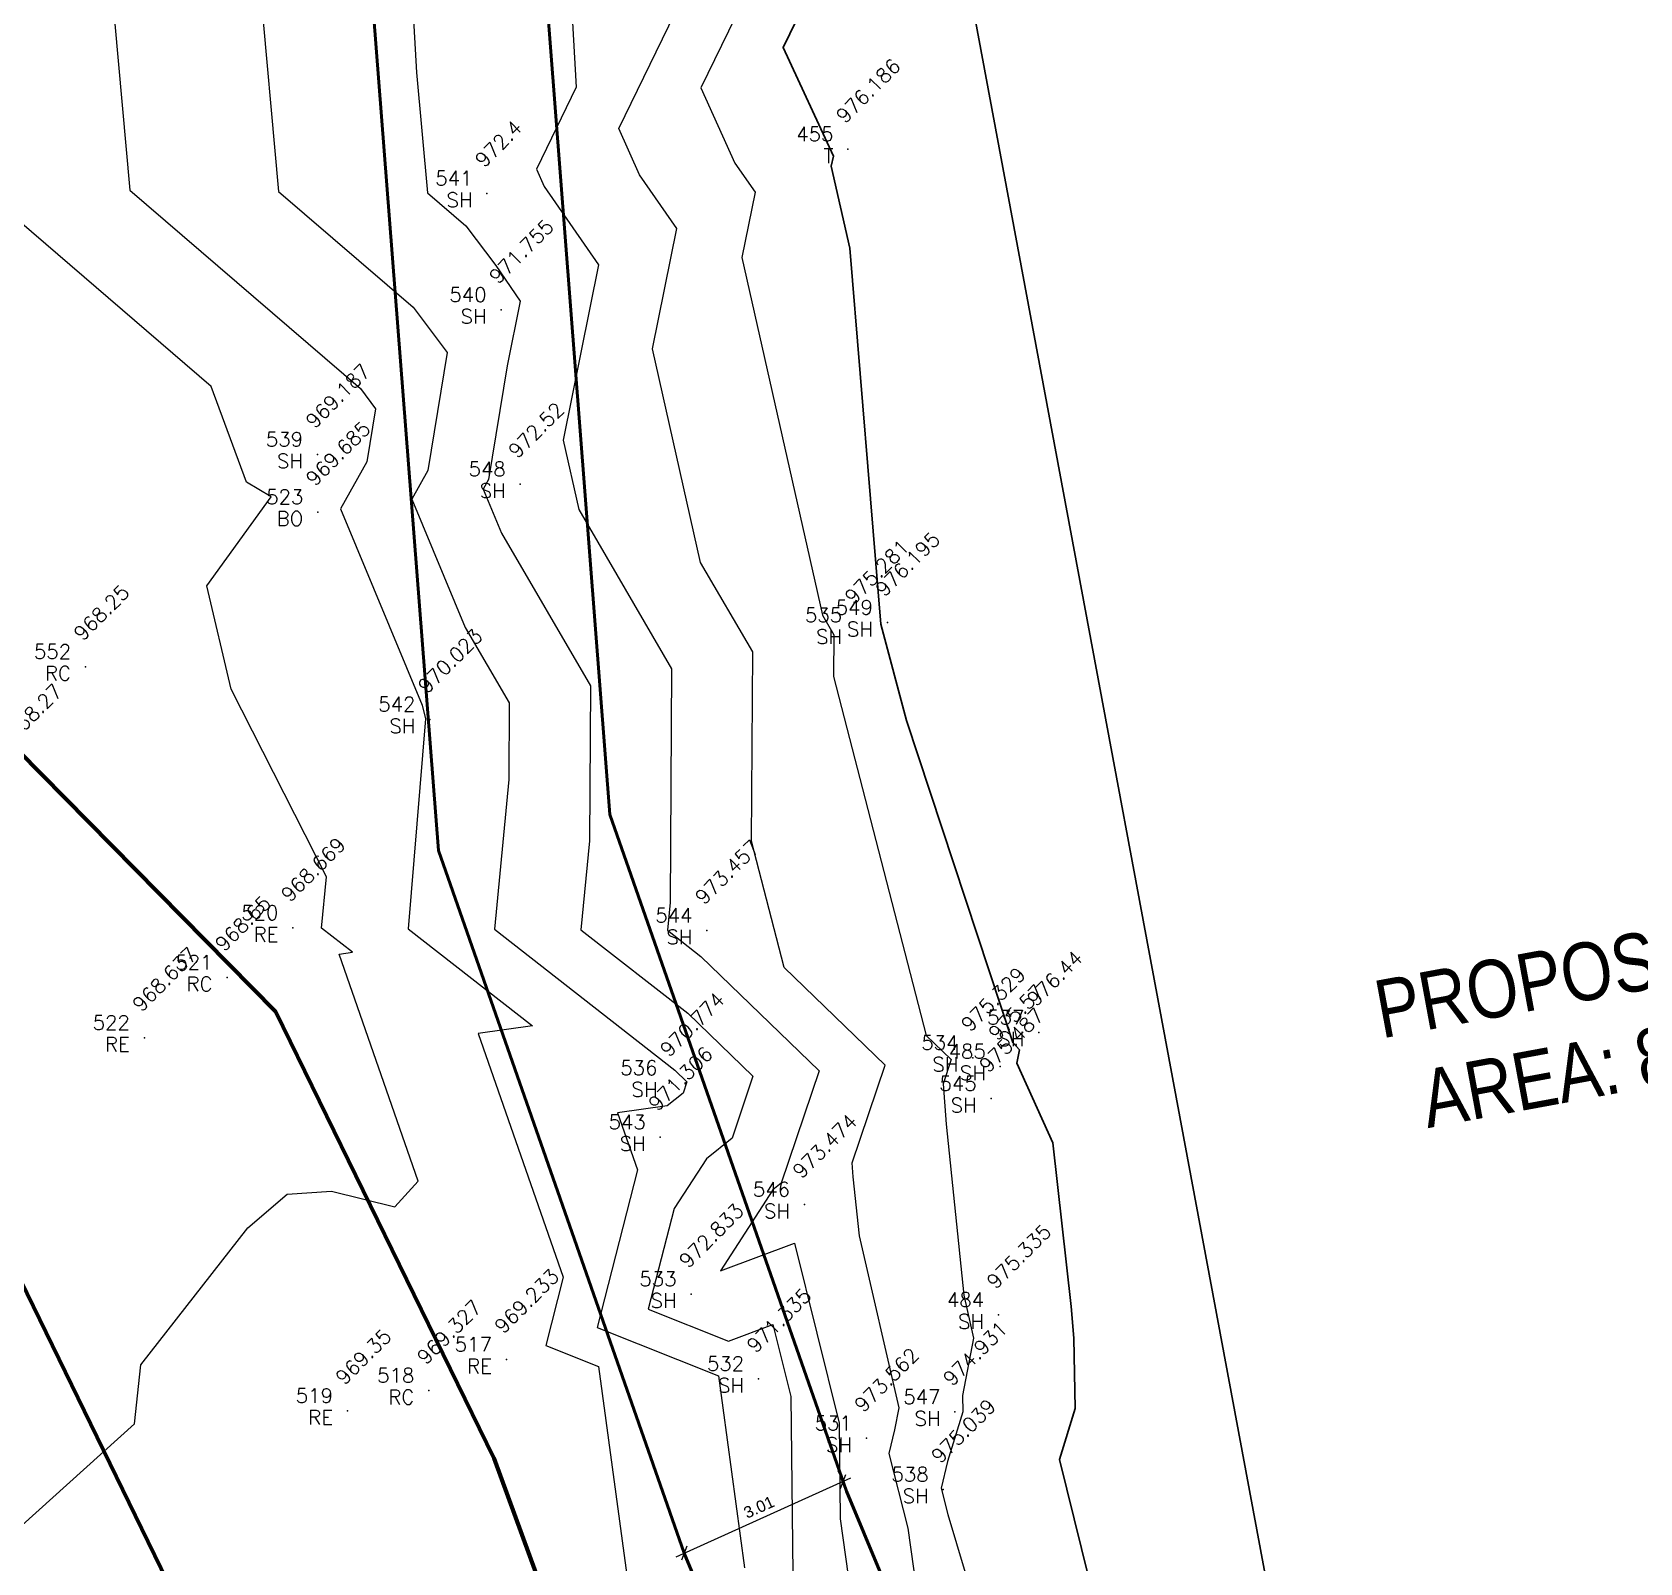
# Model space of a CAD drawing. Header units: metres. Extents: x 319894 to 3389272, y 120 to 6136017.
# Drawn here: x 320755.91 to 320783.67, y 3067835.99 to 3067862.42 of the extents above; entities that cross this region are included whole.
import ezdxf
from ezdxf.enums import TextEntityAlignment as Align

# ---------------------------------------------------------------- set-up
doc = ezdxf.new("R2010")
doc.units = ezdxf.units.M
doc.header["$MEASUREMENT"] = 0
doc.layers.get('Defpoints').update_dxf_attribs({"color": 254})
doc.layers.add('a_MUEBLE', color=255, linetype='Continuous', lineweight=5)
doc.layers.add('wall', color=4, linetype='Continuous', lineweight=30)
for name, color, linetype in [('BO', 7, 'Continuous'), ('Contour', 254, 'Continuous'), ('Index_Contour', 8, 'Continuous'), ('Points', 7, 'Continuous'), ('Points-ELV', 6, 'Continuous'), ('Points-NUM', 4, 'Continuous'), ('Points-TXT', 3, 'Continuous'), ('RC', 7, 'Continuous'), ('RE', 7, 'Continuous'), ('S-DIM', 7, 'Continuous'), ('SH', 7, 'Continuous'), ('T', 7, 'Continuous'), ('TEXT', 255, 'Continuous')]:
    doc.layers.add(name, color=color, linetype=linetype)
doc.styles.add('romans', font='romans.shx')
doc.styles.get("Standard").update_dxf_attribs({"font": 'arial.ttf'})
doc.dimstyles.get("Standard").update_dxf_attribs({"dimtxt": 0.2, "dimasz": 0.18, "dimexe": 0.2, "dimexo": 0.2, "dimgap": 0.09, "dimtad": 1, "dimzin": 0, "dimdsep": 46, "dimtxsty": 'Standard', "dimblk": 'OBLIQUE', "dimcen": 0.09, "dimdle": 0.15, "dimclrt": 7, "dimadec": 0, "dimazin": 0, "dimtfac": 1, "dimtofl": 0, "dimtmove": 0, "dimatfit": 3, "dimfxl": 0.3, "dimfxlon": 1, "dimtfillclr": 2, "dimtolj": 1, "dimtzin": 0, "dimarcsym": 0})

# ---------------------------------------------------------------- blocks, each defined once
blk = doc.blocks.new('_Oblique')
at = {"color": 0, "linetype": 'ByBlock', "lineweight": -2}
blk.add_line((-0.5, -0.5), (0.5, 0.5), dxfattribs=at)
blk = doc.blocks.new('*D648')
at = {"layer": 'Defpoints', "color": 0, "transparency": 16777216}
for p in [(320769.912, 3067837.391), (320769.912, 3067837.391), (320767.166, 3067836.153, 987.586)]:
    blk.add_point(p, dxfattribs=at)
at = {"layer": 'S-DIM', "color": 0, "lineweight": -2, "transparency": 16777216}
for p, q in [((320769.912, 3067837.391), (320769.829, 3067837.574)), ((320767.03, 3067836.092), (320770.048, 3067837.453)), ((320767.084, 3067836.336), (320767.084, 3067836.336))]:
    blk.add_line(p, q, dxfattribs=at)
at = {"layer": 'S-DIM', "color": 0, "lineweight": -2, "transparency": 16777216, "xscale": 0.18, "yscale": 0.18, "zscale": 0.18}
for p, rotation in [((320769.912, 3067837.391), 24.26879794498241), ((320767.166, 3067836.153), 204.2687979449824)]:
    blk.add_blockref('_Oblique', p, dxfattribs=dict(at, rotation=rotation))
at = {"layer": 'S-DIM', "color": 7, "transparency": 16777216, "insert": (320768.46, 3067836.948), "char_height": 0.2, "attachment_point": 5, "rotation": 24.2688}
blk.add_mtext('\\A1;3.01', dxfattribs=at)
blk = doc.blocks.new('POINTS')
at = {"layer": 'Points'}
blk.add_line((0, 0), (0, 0), dxfattribs=at)
blk.add_point((0, 0), dxfattribs=at)
at = {"layer": 'Points-ELV', "style": 'romans'}
blk.add_attdef('ELEV', text='', height=1, rotation=45, dxfattribs=at).set_placement((0, 0), align=Align.BOTTOM_LEFT)
at = {"layer": 'Points-NUM', "style": 'romans'}
blk.add_attdef('PTNUM', text='', height=1, dxfattribs=at).set_placement((0, 0), align=Align.BOTTOM_RIGHT)
at = {"layer": 'Points-TXT', "style": 'romans'}
blk.add_attdef('DESC', text='', height=1, dxfattribs=at).set_placement((0, 0), align=Align.BOTTOM_RIGHT)

msp = doc.modelspace()

# ---------------------------------------------------------------- linework, layer by layer
at = {"color": 7}
for p, q in [((320760.111, 3067845.51, 1969.362), (320755.672, 3067850.008, 1969.362)), ((320760.111, 3067845.51, 1969.362), (320755.672, 3067850.008, 1969.362)), ((320763.882, 3067837.794, 1969.362), (320760.111, 3067845.51, 1969.362)), ((320763.882, 3067837.794, 1969.362), (320760.111, 3067845.51, 1969.362)), ((320758.353, 3067835.442, 1969.362), (320755.151, 3067841.994, 1969.362)), ((320758.353, 3067835.442, 1969.362), (320755.151, 3067841.994, 1969.362)), ((320767.287, 3067828.463, 1969.362), (320763.882, 3067837.794, 1969.362))]:
    msp.add_line(p, q, dxfattribs=at)
at = {"color": 3, "lineweight": 50, "elevation": 987.586}
for points in [[(320837.849, 3067892.947), (320832.529, 3067891.702), (320832.107, 3067886.102), (320823.962, 3067873.868), (320818.085, 3067874.404), (320805.657, 3067881.713), (320787.148, 3067898.206), (320781.299, 3067903.444), (320777.917, 3067902.345), (320765.452, 3067887.9), (320765.742, 3067881.201), (320760.327, 3067874.569), (320762.69, 3067869.453), (320761.66, 3067864.603), (320762.922, 3067848.287), (320767.166, 3067836.153), (320773.116, 3067821.854), (320784.535, 3067816.74), (320788.414, 3067815.483), (320791.297, 3067813.735), (320805.956, 3067813.505), (320829.07, 3067812.426), (320835.701, 3067815.002), (320840.969, 3067815.97)], [(320837.25, 3067889.726), (320835.355, 3067889.282), (320835.039, 3067885.094), (320825.469, 3067870.719), (320817.143, 3067871.477), (320803.882, 3067879.277), (320785.149, 3067895.968), (320780.584, 3067900.057), (320779.641, 3067899.75), (320768.501, 3067886.841), (320768.788, 3067880.189), (320763.837, 3067874.124), (320765.831, 3067869.806), (320764.684, 3067864.403), (320765.883, 3067848.908), (320769.969, 3067837.226), (320775.428, 3067824.106), (320785.613, 3067819.544), (320789.671, 3067818.229), (320792.157, 3067816.722), (320806.05, 3067816.504), (320828.576, 3067815.452), (320834.88, 3067817.901), (320839.51, 3067818.752)]]:
    msp.add_lwpolyline(points, dxfattribs=at)
at = {"color": 1, "lineweight": 30, "elevation": 987.586}
msp.add_lwpolyline([(320837.849, 3067892.947), (320832.529, 3067891.702), (320832.107, 3067886.102), (320823.962, 3067873.868), (320818.085, 3067874.404), (320805.657, 3067881.713), (320787.148, 3067898.206), (320781.299, 3067903.444), (320777.917, 3067902.345), (320765.452, 3067887.9), (320765.742, 3067881.201), (320760.327, 3067874.569), (320762.69, 3067869.453), (320761.66, 3067864.603), (320762.922, 3067848.287), (320767.166, 3067836.153), (320773.116, 3067821.854), (320784.535, 3067816.74), (320788.414, 3067815.483), (320791.297, 3067813.735), (320805.956, 3067813.505), (320829.07, 3067812.426), (320835.701, 3067815.002), (320840.969, 3067815.97)], dxfattribs=at)
at = {"color": 1, "elevation": 987.586}
msp.add_lwpolyline([(320777.917, 3067902.345), (320765.452, 3067887.9), (320765.742, 3067881.201), (320760.327, 3067874.569), (320762.69, 3067869.453), (320761.66, 3067864.603), (320762.922, 3067848.287), (320767.166, 3067836.153), (320773.116, 3067821.854), (320781.932, 3067817.905), (320791.95, 3067819.881), (320794.953, 3067820.178), (320802.116, 3067822.366), (320808.503, 3067825.368), (320811.983, 3067828.431), (320818.784, 3067836.424), (320822.771, 3067843.302), (320824.889, 3067850.949), (320827.341, 3067862.58), (320827.988, 3067866.319), (320820.168, 3067865.216), (320817.346, 3067874.838), (320805.657, 3067881.713), (320787.148, 3067898.206)], dxfattribs=at)
at = {"color": 2, "lineweight": 158}
for points in [[(320837.243, 3067879.764), (320834.933, 3067871.266), (320834.575, 3067869.196), (320832.519, 3067858.13), (320831.691, 3067854.125), (320830.721, 3067849.528), (320828.348, 3067840.959), (320823.734, 3067832.999), (320816.272, 3067824.213), (320811.827, 3067820.3), (320804.279, 3067816.753), (320796.136, 3067814.266), (320787.275, 3067813.39), (320779.784, 3067813.573), (320775.028, 3067814.607), (320767.738, 3067818.878), (320762.038, 3067825.343), (320758.353, 3067835.442), (320755.151, 3067841.994)], [(320755.672, 3067850.008), (320760.111, 3067845.51), (320763.882, 3067837.794), (320767.287, 3067828.463), (320773.116, 3067821.854), (320781.932, 3067817.905), (320791.95, 3067819.881)]]:
    msp.add_lwpolyline(points, dxfattribs=at)
at = {"color": 5, "lineweight": 30}
msp.add_lwpolyline([(320785.537, 3067826.546), (320783.132, 3067826.884), (320780.383, 3067827.766), (320779.539, 3067832.276), (320778.632, 3067832.838), (320778.164, 3067833.645), (320777.552, 3067834.461), (320775.113, 3067834.967), (320774.158, 3067835.721), (320773.651, 3067837.772), (320773.923, 3067838.653), (320773.899, 3067839.866), (320773.851, 3067840.413), (320773.534, 3067843.238), (320772.913, 3067844.618), (320772.957, 3067844.848), (320772.843, 3067844.973), (320771.01, 3067850.532), (320770.564, 3067852.196), (320770.027, 3067858.692), (320769.709, 3067860.105), (320769.745, 3067860.282), (320768.88, 3067862.157), (320770.906, 3067866.315)], dxfattribs=at)
msp.add_lwpolyline([(320785.537, 3067826.546), (320783.132, 3067826.884), (320780.383, 3067827.766), (320779.539, 3067832.276), (320778.632, 3067832.838), (320778.164, 3067833.645), (320777.552, 3067834.461), (320775.113, 3067834.967), (320774.158, 3067835.721), (320773.651, 3067837.772), (320773.923, 3067838.653), (320773.899, 3067839.866), (320773.851, 3067840.413), (320773.534, 3067843.238), (320772.913, 3067844.618), (320772.957, 3067844.848), (320772.843, 3067844.973), (320771.01, 3067850.532), (320770.564, 3067852.196), (320770.027, 3067858.692), (320769.709, 3067860.105), (320769.745, 3067860.282), (320768.88, 3067862.157), (320770.906, 3067866.315)], dxfattribs=at)
at = {"layer": 'a_MUEBLE', "lineweight": 40, "elevation": 968}
msp.add_lwpolyline([(320755.672, 3067850.008), (320760.111, 3067845.51), (320763.882, 3067837.794), (320767.287, 3067828.463), (320773.116, 3067821.854), (320781.932, 3067817.905), (320791.95, 3067819.881)], dxfattribs=at)
at = {"layer": 'Contour'}
for points in [[(320762.068, 3067870.096), (320762.546, 3067861.726), (320762.734, 3067859.646), (320763.398, 3067859.076), (320763.913, 3067858.389), (320764.337, 3067857.778), (320764.111, 3067856.661), (320763.79, 3067854.695), (320763.695, 3067854.527), (320764.011, 3067853.769), (320765.547, 3067851.132), (320765.531, 3067848.453), (320765.385, 3067846.92), (320767.233, 3067845.477), (320768.356, 3067844.391), (320767.997, 3067843.32), (320767.552, 3067842.966), (320766.996, 3067842.107), (320766.548, 3067840.367), (320767.935, 3067839.814), (320768.7, 3067840.1), (320769.009, 3067838.857), (320769.059, 3067834.274)], [(320764.845, 3067869.487), (320765.303, 3067861.468), (320764.615, 3067860.057), (320764.75, 3067859.758), (320765.689, 3067858.404), (320765.077, 3067855.372), (320765.346, 3067854.176), (320766.949, 3067851.425), (320766.924, 3067847.391), (320766.879, 3067846.91), (320767.458, 3067846.458), (320769.497, 3067844.486), (320768.844, 3067842.543), (320768.701, 3067842.429), (320767.797, 3067841.031), (320769.071, 3067841.507), (320769.845, 3067838.397), (320769.863, 3067836.748), (320770.457, 3067832.523)], [(320759.505, 3067866.949), (320760.163, 3067859.67), (320762.487, 3067857.672), (320763.073, 3067856.891), (320762.74, 3067854.849), (320762.462, 3067854.357), (320763.387, 3067852.142), (320764.146, 3067850.839), (320764.138, 3067849.515), (320763.892, 3067846.929), (320767.008, 3067844.496), (320767.215, 3067844.295), (320767.149, 3067844.098), (320766.871, 3067843.877), (320766.018, 3067843.758), (320766.362, 3067842.772), (320765.663, 3067840.052), (320767.759, 3067839.217), (320768.211, 3067835.902)], [(320785.537, 3067826.546), (320783.132, 3067826.884), (320780.383, 3067827.766), (320779.539, 3067832.276), (320778.632, 3067832.838), (320778.164, 3067833.645), (320777.552, 3067834.461), (320775.113, 3067834.967), (320774.158, 3067835.721), (320773.651, 3067837.772), (320773.923, 3067838.653), (320773.899, 3067839.866), (320773.851, 3067840.413), (320773.534, 3067843.238), (320772.913, 3067844.618), (320772.957, 3067844.848), (320772.843, 3067844.973), (320771.01, 3067850.532), (320770.564, 3067852.196), (320770.027, 3067858.692), (320769.709, 3067860.105), (320769.745, 3067860.282), (320768.88, 3067862.157), (320770.906, 3067866.315)], [(320771.492, 3067833.35), (320771.037, 3067836.587), (320770.707, 3067837.876), (320770.804, 3067838.283), (320770.878, 3067838.664), (320770.194, 3067841.635), (320770.088, 3067842.652), (320770.071, 3067842.893), (320770.639, 3067844.582), (320768.894, 3067846.269), (320768.331, 3067848.45), (320768.351, 3067851.718), (320767.451, 3067853.263), (320766.621, 3067856.95), (320767.041, 3067859.03), (320766.397, 3067859.959), (320766.037, 3067860.757), (320767.871, 3067864.521)], [(320762.185, 3067817.684), (320762.893, 3067817.169), (320763.06, 3067817.18), (320756.037, 3067824.906), (320751.734, 3067833.036), (320757.676, 3067838.387), (320757.782, 3067839.405), (320759.63, 3067841.774), (320760.312, 3067842.354), (320761.074, 3067842.408), (320762.169, 3067842.134), (320762.574, 3067842.576), (320761.207, 3067846.497), (320761.44, 3067846.53), (320760.905, 3067846.948), (320760.989, 3067847.831), (320759.345, 3067851.077), (320758.926, 3067852.858), (320760.036, 3067854.396), (320759.609, 3067854.647), (320758.998, 3067856.299), (320755.022, 3067859.718)]]:
    msp.add_lwpolyline(points, dxfattribs=at)
at = {"layer": 'Index_Contour'}
for points in [[(320750.629, 3067870.118), (320756.664, 3067869.971), (320757.593, 3067859.694), (320761.576, 3067856.269), (320761.839, 3067855.918), (320761.689, 3067855.003), (320761.229, 3067854.187), (320762.645, 3067850.797), (320762.699, 3067850.565), (320762.398, 3067846.938), (320764.55, 3067845.258), (320763.612, 3067845.128), (320765.08, 3067840.918), (320764.777, 3067839.738), (320765.687, 3067839.375), (320766.461, 3067833.693), (320765.821, 3067833.763), (320764.342, 3067834.62), (320763.881, 3067834.529), (320763.057, 3067834.416), (320759.024, 3067830.784), (320765.656, 3067818.255), (320776.478, 3067806.348), (320776.188, 3067806.516)], [(320770.438, 3067867.574), (320767.458, 3067861.457), (320768.043, 3067860.16), (320768.393, 3067859.656), (320768.165, 3067858.528), (320769.555, 3067852.35), (320769.752, 3067852.011), (320769.748, 3067851.294), (320771.348, 3067845.095), (320771.78, 3067844.677), (320771.639, 3067844.259), (320771.69, 3067843.56), (320771.995, 3067840.611), (320772.167, 3067839.865), (320771.974, 3067838.878), (320771.979, 3067838.596), (320771.714, 3067837.737), (320771.605, 3067837.277), (320771.721, 3067836.823), (320772.504, 3067834.2)]]:
    msp.add_lwpolyline(points, dxfattribs=at)
at = {"layer": 'wall'}
msp.add_lwpolyline([(320782.078, 3067865.71), (320771.972, 3067863.826), (320777.563, 3067833.842), (320816.885, 3067841.175), (320815.144, 3067850.514), (320795.974, 3067846.939)], dxfattribs=at)

# ---------------------------------------------------------------- block references
at = {"layer": 'BO', "linetype": 'Continuous'}
ref = msp.add_blockref('POINTS', (320760.84, 3067854.134, 969.685), dxfattribs=at)
ref.add_attrib('PTNUM', '523', dxfattribs={"layer": 'Points-NUM', "height": 0.25, "style": 'romans'}).set_placement((320760.59, 3067854.196, 969.685), align=Align.BOTTOM_RIGHT)
ref.add_attrib('DESC', 'BO', dxfattribs={"layer": 'Points-TXT', "height": 0.25, "style": 'romans'}).set_placement((320760.59, 3067853.821, 969.685), align=Align.BOTTOM_RIGHT)
ref.add_attrib('ELEV', '969.685', dxfattribs={"layer": 'Points-ELV', "height": 0.25, "rotation": 45, "style": 'romans'}).set_placement((320760.84, 3067854.509, 969.685), align=Align.BOTTOM_LEFT)
at = {"layer": 'RC', "linetype": 'Continuous'}
ref = msp.add_blockref('POINTS', (320756.829, 3067851.462, 968.25), dxfattribs=at)
ref.add_attrib('PTNUM', '552', dxfattribs={"layer": 'Points-NUM', "height": 0.25, "style": 'romans'}).set_placement((320756.579, 3067851.524, 968.25), align=Align.BOTTOM_RIGHT)
ref.add_attrib('DESC', 'RC', dxfattribs={"layer": 'Points-TXT', "height": 0.25, "style": 'romans'}).set_placement((320756.579, 3067851.149, 968.25), align=Align.BOTTOM_RIGHT)
ref.add_attrib('ELEV', '968.25', dxfattribs={"layer": 'Points-ELV', "height": 0.25, "rotation": 45, "style": 'romans'}).set_placement((320756.829, 3067851.837, 968.25), align=Align.BOTTOM_LEFT)
ref = msp.add_blockref('POINTS', (320755.665, 3067849.751, 968.27), dxfattribs=at)
ref.add_attrib('PTNUM', '551', dxfattribs={"layer": 'Points-NUM', "height": 0.25, "style": 'romans'}).set_placement((320755.415, 3067849.813, 968.27), align=Align.BOTTOM_RIGHT)
ref.add_attrib('DESC', 'RC', dxfattribs={"layer": 'Points-TXT', "height": 0.25, "style": 'romans'}).set_placement((320755.415, 3067849.438, 968.27), align=Align.BOTTOM_RIGHT)
ref.add_attrib('ELEV', '968.27', dxfattribs={"layer": 'Points-ELV', "height": 0.25, "rotation": 45, "style": 'romans'}).set_placement((320755.665, 3067850.126, 968.27), align=Align.BOTTOM_LEFT)
ref = msp.add_blockref('POINTS', (320759.272, 3067846.096, 968.65), dxfattribs=at)
ref.add_attrib('PTNUM', '521', dxfattribs={"layer": 'Points-NUM', "height": 0.25, "style": 'romans'}).set_placement((320759.022, 3067846.158, 968.65), align=Align.BOTTOM_RIGHT)
ref.add_attrib('DESC', 'RC', dxfattribs={"layer": 'Points-TXT', "height": 0.25, "style": 'romans'}).set_placement((320759.022, 3067845.783, 968.65), align=Align.BOTTOM_RIGHT)
ref.add_attrib('ELEV', '968.65', dxfattribs={"layer": 'Points-ELV', "height": 0.25, "rotation": 45, "style": 'romans'}).set_placement((320759.272, 3067846.471, 968.65), align=Align.BOTTOM_LEFT)
ref = msp.add_blockref('POINTS', (320762.758, 3067838.962, 969.327), dxfattribs=at)
ref.add_attrib('PTNUM', '518', dxfattribs={"layer": 'Points-NUM', "height": 0.25, "style": 'romans'}).set_placement((320762.508, 3067839.024, 969.327), align=Align.BOTTOM_RIGHT)
ref.add_attrib('DESC', 'RC', dxfattribs={"layer": 'Points-TXT', "height": 0.25, "style": 'romans'}).set_placement((320762.508, 3067838.649, 969.327), align=Align.BOTTOM_RIGHT)
ref.add_attrib('ELEV', '969.327', dxfattribs={"layer": 'Points-ELV', "height": 0.25, "rotation": 45, "style": 'romans'}).set_placement((320762.758, 3067839.337, 969.327), align=Align.BOTTOM_LEFT)
at = {"layer": 'RE', "linetype": 'Continuous'}
ref = msp.add_blockref('POINTS', (320760.41, 3067846.951, 968.669), dxfattribs=at)
ref.add_attrib('PTNUM', '520', dxfattribs={"layer": 'Points-NUM', "height": 0.25, "style": 'romans'}).set_placement((320760.16, 3067847.013, 968.669), align=Align.BOTTOM_RIGHT)
ref.add_attrib('DESC', 'RE', dxfattribs={"layer": 'Points-TXT', "height": 0.25, "style": 'romans'}).set_placement((320760.16, 3067846.638, 968.669), align=Align.BOTTOM_RIGHT)
ref.add_attrib('ELEV', '968.669', dxfattribs={"layer": 'Points-ELV', "height": 0.25, "rotation": 45, "style": 'romans'}).set_placement((320760.41, 3067847.326, 968.669), align=Align.BOTTOM_LEFT)
ref = msp.add_blockref('POINTS', (320757.844, 3067845.054, 968.637), dxfattribs=at)
ref.add_attrib('PTNUM', '522', dxfattribs={"layer": 'Points-NUM', "height": 0.25, "style": 'romans'}).set_placement((320757.594, 3067845.116, 968.637), align=Align.BOTTOM_RIGHT)
ref.add_attrib('DESC', 'RE', dxfattribs={"layer": 'Points-TXT', "height": 0.25, "style": 'romans'}).set_placement((320757.594, 3067844.741, 968.637), align=Align.BOTTOM_RIGHT)
ref.add_attrib('ELEV', '968.637', dxfattribs={"layer": 'Points-ELV', "height": 0.25, "rotation": 45, "style": 'romans'}).set_placement((320757.844, 3067845.429, 968.637), align=Align.BOTTOM_LEFT)
ref = msp.add_blockref('POINTS', (320764.097, 3067839.497, 969.233), dxfattribs=at)
ref.add_attrib('PTNUM', '517', dxfattribs={"layer": 'Points-NUM', "height": 0.25, "style": 'romans'}).set_placement((320763.847, 3067839.559, 969.233), align=Align.BOTTOM_RIGHT)
ref.add_attrib('DESC', 'RE', dxfattribs={"layer": 'Points-TXT', "height": 0.25, "style": 'romans'}).set_placement((320763.847, 3067839.184, 969.233), align=Align.BOTTOM_RIGHT)
ref.add_attrib('ELEV', '969.233', dxfattribs={"layer": 'Points-ELV', "height": 0.25, "rotation": 45, "style": 'romans'}).set_placement((320764.097, 3067839.872, 969.233), align=Align.BOTTOM_LEFT)
ref = msp.add_blockref('POINTS', (320761.352, 3067838.612, 969.35), dxfattribs=at)
ref.add_attrib('PTNUM', '519', dxfattribs={"layer": 'Points-NUM', "height": 0.25, "style": 'romans'}).set_placement((320761.102, 3067838.674, 969.35), align=Align.BOTTOM_RIGHT)
ref.add_attrib('DESC', 'RE', dxfattribs={"layer": 'Points-TXT', "height": 0.25, "style": 'romans'}).set_placement((320761.102, 3067838.299, 969.35), align=Align.BOTTOM_RIGHT)
ref.add_attrib('ELEV', '969.35', dxfattribs={"layer": 'Points-ELV', "height": 0.25, "rotation": 45, "style": 'romans'}).set_placement((320761.352, 3067838.987, 969.35), align=Align.BOTTOM_LEFT)
at = {"layer": 'SH', "linetype": 'Continuous'}
ref = msp.add_blockref('POINTS', (320763.762, 3067859.637, 972.4), dxfattribs=at)
ref.add_attrib('PTNUM', '541', dxfattribs={"layer": 'Points-NUM', "height": 0.25, "style": 'romans'}).set_placement((320763.512, 3067859.699, 972.4), align=Align.BOTTOM_RIGHT)
ref.add_attrib('DESC', 'SH', dxfattribs={"layer": 'Points-TXT', "height": 0.25, "style": 'romans'}).set_placement((320763.512, 3067859.324, 972.4), align=Align.BOTTOM_RIGHT)
ref.add_attrib('ELEV', '972.4', dxfattribs={"layer": 'Points-ELV', "height": 0.25, "rotation": 45, "style": 'romans'}).set_placement((320763.762, 3067860.012, 972.4), align=Align.BOTTOM_LEFT)
ref = msp.add_blockref('POINTS', (320764.005, 3067857.625, 971.755), dxfattribs=at)
ref.add_attrib('PTNUM', '540', dxfattribs={"layer": 'Points-NUM', "height": 0.25, "style": 'romans'}).set_placement((320763.755, 3067857.687, 971.755), align=Align.BOTTOM_RIGHT)
ref.add_attrib('DESC', 'SH', dxfattribs={"layer": 'Points-TXT', "height": 0.25, "style": 'romans'}).set_placement((320763.755, 3067857.312, 971.755), align=Align.BOTTOM_RIGHT)
ref.add_attrib('ELEV', '971.755', dxfattribs={"layer": 'Points-ELV', "height": 0.25, "rotation": 45, "style": 'romans'}).set_placement((320764.005, 3067858, 971.755), align=Align.BOTTOM_LEFT)
ref = msp.add_blockref('POINTS', (320760.835, 3067855.128, 969.187), dxfattribs=at)
ref.add_attrib('PTNUM', '539', dxfattribs={"layer": 'Points-NUM', "height": 0.25, "style": 'romans'}).set_placement((320760.585, 3067855.19, 969.187), align=Align.BOTTOM_RIGHT)
ref.add_attrib('DESC', 'SH', dxfattribs={"layer": 'Points-TXT', "height": 0.25, "style": 'romans'}).set_placement((320760.585, 3067854.815, 969.187), align=Align.BOTTOM_RIGHT)
ref.add_attrib('ELEV', '969.187', dxfattribs={"layer": 'Points-ELV', "height": 0.25, "rotation": 45, "style": 'romans'}).set_placement((320760.835, 3067855.503, 969.187), align=Align.BOTTOM_LEFT)
ref = msp.add_blockref('POINTS', (320764.336, 3067854.615, 972.52), dxfattribs=at)
ref.add_attrib('PTNUM', '548', dxfattribs={"layer": 'Points-NUM', "height": 0.25, "style": 'romans'}).set_placement((320764.086, 3067854.677, 972.52), align=Align.BOTTOM_RIGHT)
ref.add_attrib('DESC', 'SH', dxfattribs={"layer": 'Points-TXT', "height": 0.25, "style": 'romans'}).set_placement((320764.086, 3067854.302, 972.52), align=Align.BOTTOM_RIGHT)
ref.add_attrib('ELEV', '972.52', dxfattribs={"layer": 'Points-ELV', "height": 0.25, "rotation": 45, "style": 'romans'}).set_placement((320764.336, 3067854.99, 972.52), align=Align.BOTTOM_LEFT)
ref = msp.add_blockref('POINTS', (320770.146, 3067852.093, 975.281), dxfattribs=at)
ref.add_attrib('PTNUM', '535', dxfattribs={"layer": 'Points-NUM', "height": 0.25, "style": 'romans'}).set_placement((320769.896, 3067852.155, 975.281), align=Align.BOTTOM_RIGHT)
ref.add_attrib('DESC', 'SH', dxfattribs={"layer": 'Points-TXT', "height": 0.25, "style": 'romans'}).set_placement((320769.896, 3067851.78, 975.281), align=Align.BOTTOM_RIGHT)
ref.add_attrib('ELEV', '975.281', dxfattribs={"layer": 'Points-ELV', "height": 0.25, "rotation": 45, "style": 'romans'}).set_placement((320770.146, 3067852.468, 975.281), align=Align.BOTTOM_LEFT)
ref = msp.add_blockref('POINTS', (320770.677, 3067852.224, 976.195), dxfattribs=at)
ref.add_attrib('PTNUM', '549', dxfattribs={"layer": 'Points-NUM', "height": 0.25, "style": 'romans'}).set_placement((320770.427, 3067852.286, 976.195), align=Align.BOTTOM_RIGHT)
ref.add_attrib('DESC', 'SH', dxfattribs={"layer": 'Points-TXT', "height": 0.25, "style": 'romans'}).set_placement((320770.427, 3067851.911, 976.195), align=Align.BOTTOM_RIGHT)
ref.add_attrib('ELEV', '976.195', dxfattribs={"layer": 'Points-ELV', "height": 0.25, "rotation": 45, "style": 'romans'}).set_placement((320770.677, 3067852.599, 976.195), align=Align.BOTTOM_LEFT)
ref = msp.add_blockref('POINTS', (320762.776, 3067850.553, 970.023), dxfattribs=at)
ref.add_attrib('PTNUM', '542', dxfattribs={"layer": 'Points-NUM', "height": 0.25, "style": 'romans'}).set_placement((320762.526, 3067850.615, 970.023), align=Align.BOTTOM_RIGHT)
ref.add_attrib('DESC', 'SH', dxfattribs={"layer": 'Points-TXT', "height": 0.25, "style": 'romans'}).set_placement((320762.526, 3067850.24, 970.023), align=Align.BOTTOM_RIGHT)
ref.add_attrib('ELEV', '970.023', dxfattribs={"layer": 'Points-ELV', "height": 0.25, "rotation": 45, "style": 'romans'}).set_placement((320762.776, 3067850.928, 970.023), align=Align.BOTTOM_LEFT)
ref = msp.add_blockref('POINTS', (320767.561, 3067846.906, 973.457), dxfattribs=at)
ref.add_attrib('PTNUM', '544', dxfattribs={"layer": 'Points-NUM', "height": 0.25, "style": 'romans'}).set_placement((320767.311, 3067846.968, 973.457), align=Align.BOTTOM_RIGHT)
ref.add_attrib('DESC', 'SH', dxfattribs={"layer": 'Points-TXT', "height": 0.25, "style": 'romans'}).set_placement((320767.311, 3067846.593, 973.457), align=Align.BOTTOM_RIGHT)
ref.add_attrib('ELEV', '973.457', dxfattribs={"layer": 'Points-ELV', "height": 0.25, "rotation": 45, "style": 'romans'}).set_placement((320767.561, 3067847.281, 973.457), align=Align.BOTTOM_LEFT)
ref = msp.add_blockref('POINTS', (320773.293, 3067845.146, 976.44), dxfattribs=at)
ref.add_attrib('PTNUM', '537', dxfattribs={"layer": 'Points-NUM', "height": 0.25, "style": 'romans'}).set_placement((320773.043, 3067845.208, 976.44), align=Align.BOTTOM_RIGHT)
ref.add_attrib('DESC', 'SH', dxfattribs={"layer": 'Points-TXT', "height": 0.25, "style": 'romans'}).set_placement((320773.043, 3067844.833, 976.44), align=Align.BOTTOM_RIGHT)
ref.add_attrib('ELEV', '976.44', dxfattribs={"layer": 'Points-ELV', "height": 0.25, "rotation": 45, "style": 'romans'}).set_placement((320773.293, 3067845.521, 976.44), align=Align.BOTTOM_LEFT)
ref = msp.add_blockref('POINTS', (320772.155, 3067844.709, 975.329), dxfattribs=at)
ref.add_attrib('PTNUM', '534', dxfattribs={"layer": 'Points-NUM', "height": 0.25, "style": 'romans'}).set_placement((320771.905, 3067844.771, 975.329), align=Align.BOTTOM_RIGHT)
ref.add_attrib('DESC', 'SH', dxfattribs={"layer": 'Points-TXT', "height": 0.25, "style": 'romans'}).set_placement((320771.905, 3067844.396, 975.329), align=Align.BOTTOM_RIGHT)
ref.add_attrib('ELEV', '975.329', dxfattribs={"layer": 'Points-ELV', "height": 0.25, "rotation": 45, "style": 'romans'}).set_placement((320772.155, 3067845.084, 975.329), align=Align.BOTTOM_LEFT)
ref = msp.add_blockref('POINTS', (320766.957, 3067844.274, 970.774), dxfattribs=at)
ref.add_attrib('PTNUM', '536', dxfattribs={"layer": 'Points-NUM', "height": 0.25, "style": 'romans'}).set_placement((320766.707, 3067844.336, 970.774), align=Align.BOTTOM_RIGHT)
ref.add_attrib('DESC', 'SH', dxfattribs={"layer": 'Points-TXT', "height": 0.25, "style": 'romans'}).set_placement((320766.707, 3067843.961, 970.774), align=Align.BOTTOM_RIGHT)
ref.add_attrib('ELEV', '970.774', dxfattribs={"layer": 'Points-ELV', "height": 0.25, "rotation": 45, "style": 'romans'}).set_placement((320766.957, 3067844.649, 970.774), align=Align.BOTTOM_LEFT)
ref = msp.add_blockref('POINTS', (320772.628, 3067844.558, 975.57), dxfattribs=at)
ref.add_attrib('PTNUM', '485', dxfattribs={"layer": 'Points-NUM', "height": 0.25, "style": 'romans'}).set_placement((320772.378, 3067844.62, 975.57), align=Align.BOTTOM_RIGHT)
ref.add_attrib('DESC', 'SH', dxfattribs={"layer": 'Points-TXT', "height": 0.25, "style": 'romans'}).set_placement((320772.378, 3067844.245, 975.57), align=Align.BOTTOM_RIGHT)
ref.add_attrib('ELEV', '975.57', dxfattribs={"layer": 'Points-ELV', "height": 0.25, "rotation": 45, "style": 'romans'}).set_placement((320772.628, 3067844.933, 975.57), align=Align.BOTTOM_LEFT)
ref = msp.add_blockref('POINTS', (320772.469, 3067844.003, 975.487), dxfattribs=at)
ref.add_attrib('PTNUM', '545', dxfattribs={"layer": 'Points-NUM', "height": 0.25, "style": 'romans'}).set_placement((320772.219, 3067844.065, 975.487), align=Align.BOTTOM_RIGHT)
ref.add_attrib('DESC', 'SH', dxfattribs={"layer": 'Points-TXT', "height": 0.25, "style": 'romans'}).set_placement((320772.219, 3067843.69, 975.487), align=Align.BOTTOM_RIGHT)
ref.add_attrib('ELEV', '975.487', dxfattribs={"layer": 'Points-ELV', "height": 0.25, "rotation": 45, "style": 'romans'}).set_placement((320772.469, 3067844.378, 975.487), align=Align.BOTTOM_LEFT)
ref = msp.add_blockref('POINTS', (320766.754, 3067843.339, 971.306), dxfattribs=at)
ref.add_attrib('PTNUM', '543', dxfattribs={"layer": 'Points-NUM', "height": 0.25, "style": 'romans'}).set_placement((320766.504, 3067843.401, 971.306), align=Align.BOTTOM_RIGHT)
ref.add_attrib('DESC', 'SH', dxfattribs={"layer": 'Points-TXT', "height": 0.25, "style": 'romans'}).set_placement((320766.504, 3067843.026, 971.306), align=Align.BOTTOM_RIGHT)
ref.add_attrib('ELEV', '971.306', dxfattribs={"layer": 'Points-ELV', "height": 0.25, "rotation": 45, "style": 'romans'}).set_placement((320766.754, 3067843.714, 971.306), align=Align.BOTTOM_LEFT)
ref = msp.add_blockref('POINTS', (320769.246, 3067842.174, 973.474), dxfattribs=at)
ref.add_attrib('PTNUM', '546', dxfattribs={"layer": 'Points-NUM', "height": 0.25, "style": 'romans'}).set_placement((320768.996, 3067842.236, 973.474), align=Align.BOTTOM_RIGHT)
ref.add_attrib('DESC', 'SH', dxfattribs={"layer": 'Points-TXT', "height": 0.25, "style": 'romans'}).set_placement((320768.996, 3067841.861, 973.474), align=Align.BOTTOM_RIGHT)
ref.add_attrib('ELEV', '973.474', dxfattribs={"layer": 'Points-ELV', "height": 0.25, "rotation": 45, "style": 'romans'}).set_placement((320769.246, 3067842.549, 973.474), align=Align.BOTTOM_LEFT)
ref = msp.add_blockref('POINTS', (320767.286, 3067840.629, 972.833), dxfattribs=at)
ref.add_attrib('PTNUM', '533', dxfattribs={"layer": 'Points-NUM', "height": 0.25, "style": 'romans'}).set_placement((320767.036, 3067840.691, 972.833), align=Align.BOTTOM_RIGHT)
ref.add_attrib('DESC', 'SH', dxfattribs={"layer": 'Points-TXT', "height": 0.25, "style": 'romans'}).set_placement((320767.036, 3067840.316, 972.833), align=Align.BOTTOM_RIGHT)
ref.add_attrib('ELEV', '972.833', dxfattribs={"layer": 'Points-ELV', "height": 0.25, "rotation": 45, "style": 'romans'}).set_placement((320767.286, 3067841.004, 972.833), align=Align.BOTTOM_LEFT)
ref = msp.add_blockref('POINTS', (320772.598, 3067840.268, 975.335), dxfattribs=at)
ref.add_attrib('PTNUM', '484', dxfattribs={"layer": 'Points-NUM', "height": 0.25, "style": 'romans'}).set_placement((320772.348, 3067840.33, 975.335), align=Align.BOTTOM_RIGHT)
ref.add_attrib('DESC', 'SH', dxfattribs={"layer": 'Points-TXT', "height": 0.25, "style": 'romans'}).set_placement((320772.348, 3067839.955, 975.335), align=Align.BOTTOM_RIGHT)
ref.add_attrib('ELEV', '975.335', dxfattribs={"layer": 'Points-ELV', "height": 0.25, "rotation": 45, "style": 'romans'}).set_placement((320772.598, 3067840.643, 975.335), align=Align.BOTTOM_LEFT)
ref = msp.add_blockref('POINTS', (320768.453, 3067839.164, 971.335), dxfattribs=at)
ref.add_attrib('PTNUM', '532', dxfattribs={"layer": 'Points-NUM', "height": 0.25, "style": 'romans'}).set_placement((320768.203, 3067839.226, 971.335), align=Align.BOTTOM_RIGHT)
ref.add_attrib('DESC', 'SH', dxfattribs={"layer": 'Points-TXT', "height": 0.25, "style": 'romans'}).set_placement((320768.203, 3067838.851, 971.335), align=Align.BOTTOM_RIGHT)
ref.add_attrib('ELEV', '971.335', dxfattribs={"layer": 'Points-ELV', "height": 0.25, "rotation": 45, "style": 'romans'}).set_placement((320768.453, 3067839.539, 971.335), align=Align.BOTTOM_LEFT)
ref = msp.add_blockref('POINTS', (320771.845, 3067838.592, 974.931), dxfattribs=at)
ref.add_attrib('PTNUM', '547', dxfattribs={"layer": 'Points-NUM', "height": 0.25, "style": 'romans'}).set_placement((320771.595, 3067838.654, 974.931), align=Align.BOTTOM_RIGHT)
ref.add_attrib('DESC', 'SH', dxfattribs={"layer": 'Points-TXT', "height": 0.25, "style": 'romans'}).set_placement((320771.595, 3067838.279, 974.931), align=Align.BOTTOM_RIGHT)
ref.add_attrib('ELEV', '974.931', dxfattribs={"layer": 'Points-ELV', "height": 0.25, "rotation": 45, "style": 'romans'}).set_placement((320771.845, 3067838.967, 974.931), align=Align.BOTTOM_LEFT)
ref = msp.add_blockref('POINTS', (320770.314, 3067838.138, 973.562), dxfattribs=at)
ref.add_attrib('PTNUM', '531', dxfattribs={"layer": 'Points-NUM', "height": 0.25, "style": 'romans'}).set_placement((320770.064, 3067838.2, 973.562), align=Align.BOTTOM_RIGHT)
ref.add_attrib('DESC', 'SH', dxfattribs={"layer": 'Points-TXT', "height": 0.25, "style": 'romans'}).set_placement((320770.064, 3067837.825, 973.562), align=Align.BOTTOM_RIGHT)
ref.add_attrib('ELEV', '973.562', dxfattribs={"layer": 'Points-ELV', "height": 0.25, "rotation": 45, "style": 'romans'}).set_placement((320770.314, 3067838.513, 973.562), align=Align.BOTTOM_LEFT)
ref = msp.add_blockref('POINTS', (320771.64, 3067837.254, 975.039), dxfattribs=at)
ref.add_attrib('PTNUM', '538', dxfattribs={"layer": 'Points-NUM', "height": 0.25, "style": 'romans'}).set_placement((320771.39, 3067837.316, 975.039), align=Align.BOTTOM_RIGHT)
ref.add_attrib('DESC', 'SH', dxfattribs={"layer": 'Points-TXT', "height": 0.25, "style": 'romans'}).set_placement((320771.39, 3067836.941, 975.039), align=Align.BOTTOM_RIGHT)
ref.add_attrib('ELEV', '975.039', dxfattribs={"layer": 'Points-ELV', "height": 0.25, "rotation": 45, "style": 'romans'}).set_placement((320771.64, 3067837.629, 975.039), align=Align.BOTTOM_LEFT)
at = {"layer": 'T', "linetype": 'Continuous'}
ref = msp.add_blockref('POINTS', (320769.996, 3067860.399, 976.186), dxfattribs=at)
ref.add_attrib('PTNUM', '455', dxfattribs={"layer": 'Points-NUM', "height": 0.25, "style": 'romans'}).set_placement((320769.746, 3067860.461, 976.186), align=Align.BOTTOM_RIGHT)
ref.add_attrib('DESC', 'T', dxfattribs={"layer": 'Points-TXT', "height": 0.25, "style": 'romans'}).set_placement((320769.746, 3067860.086, 976.186), align=Align.BOTTOM_RIGHT)
ref.add_attrib('ELEV', '976.186', dxfattribs={"layer": 'Points-ELV', "height": 0.25, "rotation": 45, "style": 'romans'}).set_placement((320769.996, 3067860.774, 976.186), align=Align.BOTTOM_LEFT)

# ---------------------------------------------------------------- texts
at = {"layer": 'TEXT', "linetype": 'Continuous', "insert": (320774.965, 3067845.272), "char_height": 1, "width": 20.33133, "attachment_point": 1, "rotation": 10.472}
msp.add_mtext('\\pi4.13395;{\\fArial Narrow|b0|i0|c0|p34;PROPOSED BUILDING\\P\\pi4.63667;AREA: 829.051 SQ.M}', dxfattribs=at)

# ---------------------------------------------------------------- dimensions: what is measured, and where the dimension line sits
at = {"layer": 'S-DIM', "color": 1}
dim = msp.add_aligned_dim(p1=(320767.166, 3067836.153, 987.586), p2=(320769.912, 3067837.391), distance=0, dimstyle='Standard', dxfattribs=at)
dim.commit()
dim.dimension.update_dxf_attribs({"geometry": '*D648', "text_midpoint": (320768.46, 3067836.948)})

doc.saveas('drawing.dxf')
